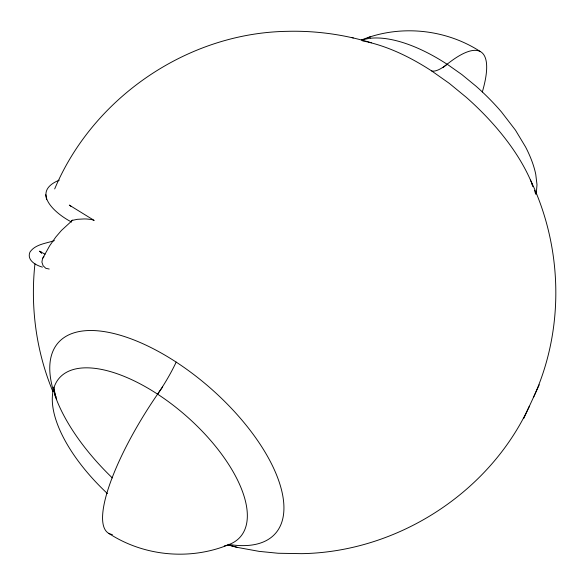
<?xml version="1.0" encoding="UTF-8"?>
<svg xmlns="http://www.w3.org/2000/svg" width="585" height="585" viewBox="0 0 585 585"><rect width="100%" height="100%" fill="white"/><g stroke="black" fill="none" stroke-linecap="round" stroke-linejoin="round"><path stroke-width="0.88" d="M34.946 263.813C30.252 307.118 36.197 351.636 53.016 391.87M536.24 193.92L537.001 184.736L535.758 174.359A123.45 56.599 41.3 0 0 525.549 146.923L515.443 130.126L501.499 111.991A122.887 56.343 41.3 0 0 475.993 86.178L461.843 74.558L447.159 64.204A65.381 17.323 -56.9 0 1 431.679 70.946C412.016 58.178 390.678 47.436 367.753 41.996M71.246 221.854C54.756 213.291 30.515 191.821 59.275 180.151M71.428 221.422L71.575 222M533.498 397.339C564.642 329.216 562.807 247.44 530.449 180.034M228.208 544.949L237.371 547.406L259.118 551.37L278.131 553.256L301.48 553.659C396.959 552.189 489.316 493.075 529.337 406.239M523.75 418.443L539.246 384.784M54.69 188.918C93.307 97.183 188.056 32.658 287.732 31.327L289.809 31.276C317.392 30.829 344.953 34.756 371.336 42.8M49.206 269.034L45.805 268.296L43.107 265.729L41.901 262.117L42.522 258.592L49.681 245.758L55.809 237.027L61.44 230.453L71.94 220.794M42.617 258.409L43.977 256.683M73.147 220.194L77.425 219.309L84.101 218.944A27.195 5.521 11.3 0 1 86.595 218.995L91.574 219.507L94.126 220.428M480.358 51.575C445.66 28.987 399.979 24.365 361.574 39.956L370.663 38.076M228.406 544.803C189.789 560.576 143.786 556.233 108.839 533.418M368.053 37.615L370.342 36.804M54.368 240.603C46.061 243.484 35.268 244.208 29.952 252.106C26.544 260.215 35.956 265.363 42.42 267.118M362.663 40.935L364.345 41.264M365.194 41.433L366.897 41.806M228.559 545.03L237.371 547.406M351.899 37.557L353.303 37.959M45.082 254.204L39.422 251.17L41.447 252.793L40.804 251.872L41.601 253.32M93.892 220.252L69.308 205.101L71.246 206.483M431.679 70.946L449.302 83.377L466.289 97.322A147.464 67.611 41.3 0 1 496.892 128.298C509.104 142.623 520.036 158.162 528.218 175.156A148.363 68.021 41.3 0 1 532.445 184.838M56.679 399.482L54.749 393.647L55.882 397.025L54.017 388.988L54.485 392.623L53.871 387.138M531.524 182.666L532.818 186.615M45.791 194.666L46.581 199.682M53.63 391.387A144.524 66.259 41.3 0 1 126.038 337.07A144.524 66.259 41.3 0 1 272.069 464.951A144.524 66.259 41.3 0 1 228.282 544.342M112.327 477.923A144.524 66.259 41.3 0 1 54.734 394.765M176.187 362.093A65.381 17.323 -56.9 0 1 157.592 394.166M107.406 493.557A120.437 55.217 41.3 0 1 65.827 372.689A120.437 55.217 41.3 0 1 206.381 435.693A120.437 55.217 41.3 0 1 224.267 545.944M112.379 534.536A130.762 34.647 -56.9 0 1 162.615 387.021M370.773 38.222A119.896 54.968 41.3 0 1 447.145 64.27M534.478 190.344A148.363 68.021 41.3 0 1 535.721 194.198M442.947 67.692A130.762 34.647 -56.9 0 1 482.318 91.962M71.304 221.393A22.501 5.258 13.9 0 1 72.73 220.055"/></g></svg>
